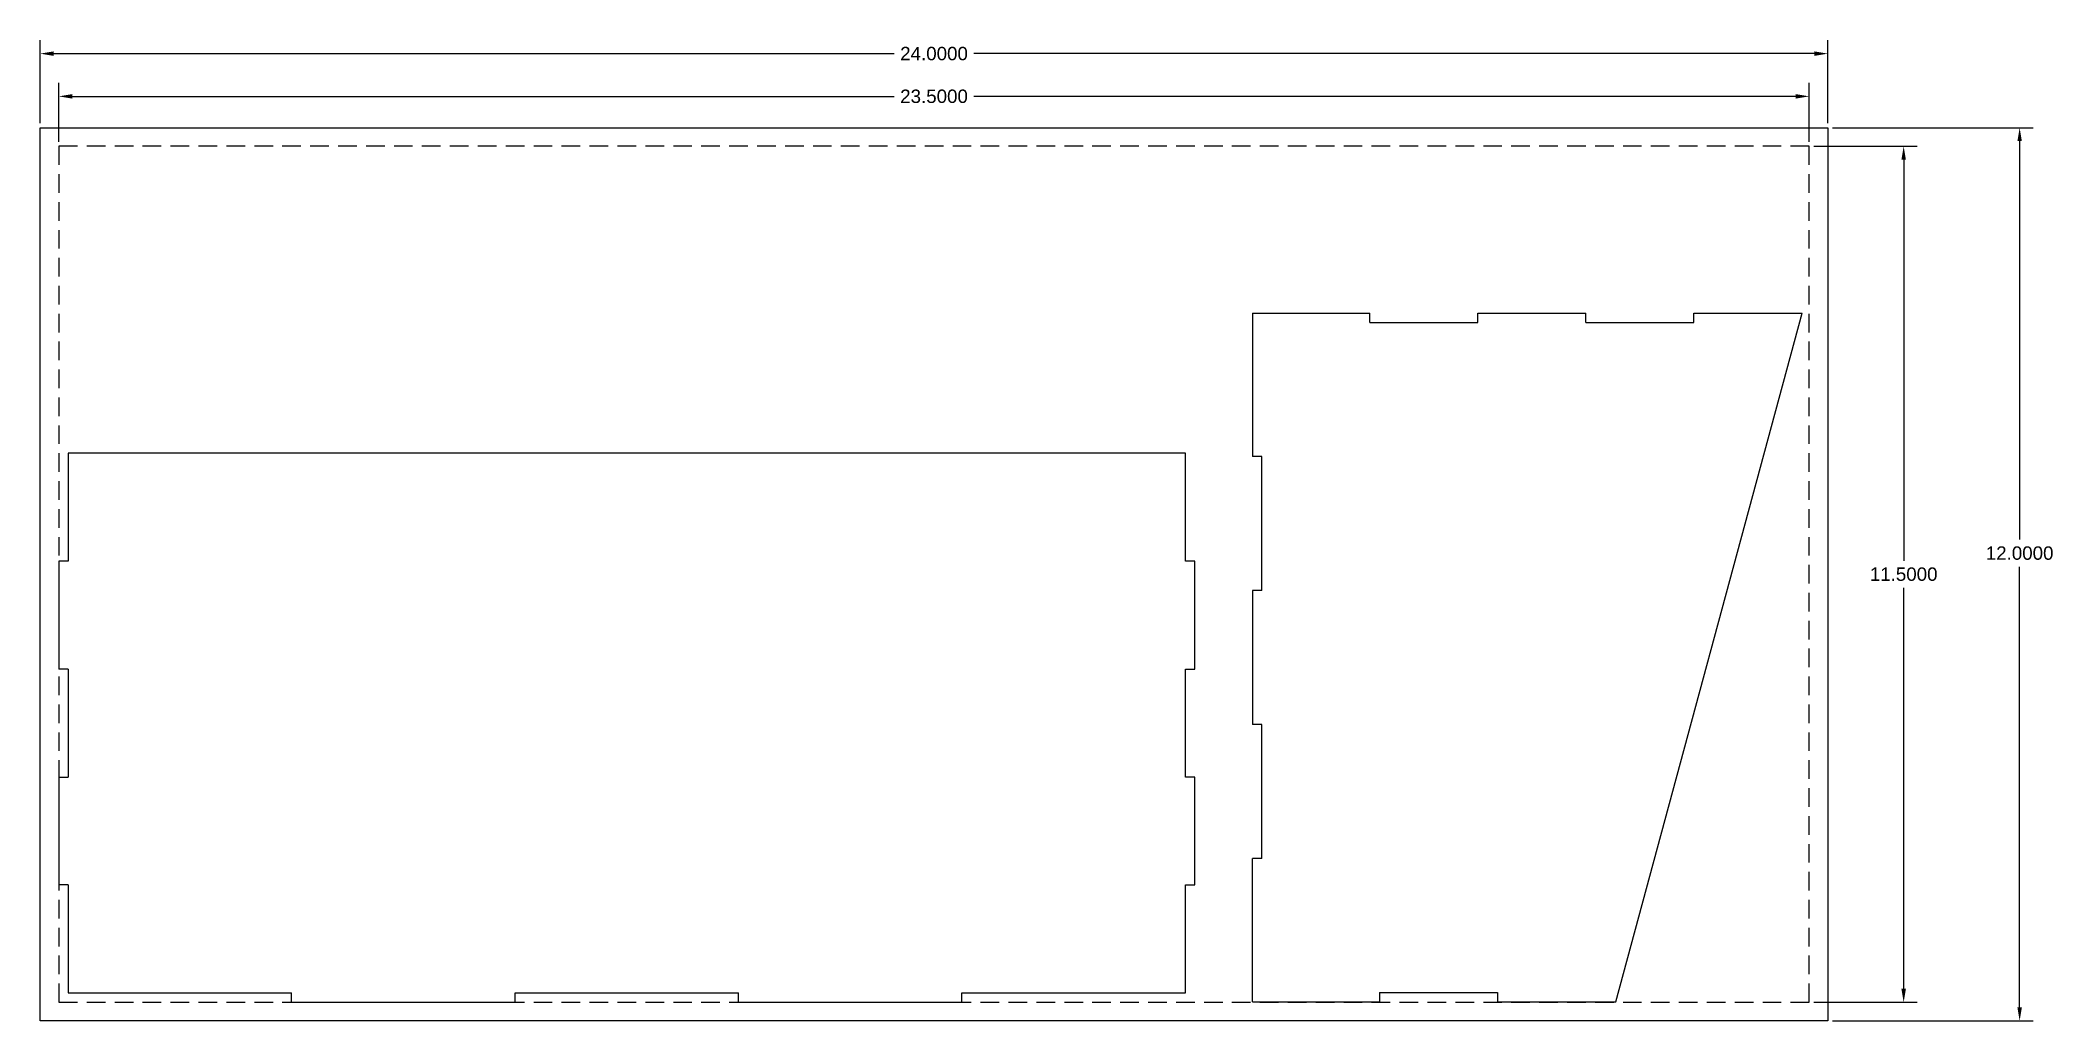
# Model space of a CAD drawing. Header units: inches. Extents: x 0 to 27, y 0 to 13.2.
import ezdxf

# ---------------------------------------------------------------- set-up
doc = ezdxf.new("R2010")
doc.units = ezdxf.units.IN
doc.header["$MEASUREMENT"] = 0
doc.linetypes.add('DASHED2', pattern=[0.375, 0.25, -0.125])
doc.layers.add('Cut Layer', color=1, linetype='Continuous')
doc.layers.add('Do not Use', color=4, linetype='Continuous', plot=False)
doc.styles.get("Standard").update_dxf_attribs({"font": 'arial.ttf'})
doc.dimstyles.get("Standard").update_dxf_attribs({"dimtxt": 0.18, "dimasz": 0.18, "dimexe": 0.18, "dimexo": 0.0625, "dimgap": 0.09, "dimtad": 0, "dimtih": 1, "dimtoh": 1, "dimdec": 4, "dimzin": 0, "dimdsep": 46, "dimtxsty": 'Standard', "dimcen": 0.09, "dimadec": 0, "dimazin": 0, "dimtfac": 1, "dimtdec": 4, "dimtofl": 0, "dimtmove": 0, "dimatfit": 3, "dimfxl": 1, "dimtolj": 1, "dimtzin": 0, "dimarcsym": 0})

# ---------------------------------------------------------------- blocks, each defined once
blk = doc.blocks.new('*D0')
at = {"layer": 'Defpoints', "color": 0, "transparency": 16777216}
for p in [(24, 12.995), (0, 12), (24, 12)]:
    blk.add_point(p, dxfattribs=at)
at = {"layer": 'Do not Use', "color": 0, "lineweight": -2, "transparency": 16777216}
for p, q in [((0, 12.062), (0, 13.175)), ((0.18, 12.995), (11.465, 12.995)), ((23.82, 12.995), (12.535, 12.995)), ((24, 12.062), (24, 13.175))]:
    blk.add_line(p, q, dxfattribs=at)
at = {"layer": 'Do not Use', "color": 0, "transparency": 16777216}
for points in [[(0.18, 13.025), (0.18, 12.965), (0, 12.995)], [(23.82, 13.025), (23.82, 12.965), (24, 12.995)]]:
    blk.add_solid(points, dxfattribs=at)
at = {"layer": 'Do not Use', "color": 0, "transparency": 16777216, "insert": (12, 12.995), "char_height": 0.18, "attachment_point": 5}
blk.add_mtext('\\A1;24.0000', dxfattribs=at)
blk = doc.blocks.new('*D1')
at = {"layer": 'Defpoints', "color": 0, "transparency": 16777216}
for p in [(24, 12), (24, 0), (26.575, 0)]:
    blk.add_point(p, dxfattribs=at)
at = {"layer": 'Do not Use', "color": 0, "lineweight": -2, "transparency": 16777216}
for p, q in [((24.063, 12), (26.755, 12)), ((26.575, 11.82), (26.575, 6.465)), ((26.575, 0.18), (26.575, 6.101)), ((24.063, 0), (26.755, 0))]:
    blk.add_line(p, q, dxfattribs=at)
at = {"layer": 'Do not Use', "color": 0, "transparency": 16777216}
for points in [[(26.545, 11.82), (26.605, 11.82), (26.575, 12)], [(26.545, 0.18), (26.605, 0.18), (26.575, 0)]]:
    blk.add_solid(points, dxfattribs=at)
at = {"layer": 'Do not Use', "color": 0, "transparency": 16777216, "insert": (26.575, 6.283), "char_height": 0.18, "attachment_point": 5}
blk.add_mtext('\\A1;12.0000', dxfattribs=at)
blk = doc.blocks.new('*D2')
at = {"layer": 'Defpoints', "color": 0, "transparency": 16777216}
for p in [(0.25, 12.421), (0.25, 11.75), (23.75, 11.75)]:
    blk.add_point(p, dxfattribs=at)
at = {"layer": 'Do not Use', "color": 0, "lineweight": -2, "transparency": 16777216}
for p, q in [((0.25, 11.812), (0.25, 12.601)), ((23.75, 11.812), (23.75, 12.601)), ((0.43, 12.421), (11.465, 12.421)), ((23.57, 12.421), (12.535, 12.421))]:
    blk.add_line(p, q, dxfattribs=at)
at = {"layer": 'Do not Use', "color": 0, "transparency": 16777216}
for points in [[(0.43, 12.451), (0.43, 12.391), (0.25, 12.421)], [(23.57, 12.451), (23.57, 12.391), (23.75, 12.421)]]:
    blk.add_solid(points, dxfattribs=at)
at = {"layer": 'Do not Use', "color": 0, "transparency": 16777216, "insert": (12, 12.421), "char_height": 0.18, "attachment_point": 5}
blk.add_mtext('\\A1;23.5000', dxfattribs=at)
blk = doc.blocks.new('*D3')
at = {"layer": 'Defpoints', "color": 0, "transparency": 16777216}
for p in [(23.75, 11.75), (25.018, 11.75), (23.75, 0.25)]:
    blk.add_point(p, dxfattribs=at)
at = {"layer": 'Do not Use', "color": 0, "lineweight": -2, "transparency": 16777216}
for p, q in [((23.813, 11.75), (25.198, 11.75)), ((25.018, 11.57), (25.018, 6.182)), ((25.018, 0.43), (25.018, 5.818)), ((23.813, 0.25), (25.198, 0.25))]:
    blk.add_line(p, q, dxfattribs=at)
at = {"layer": 'Do not Use', "color": 0, "transparency": 16777216}
for points in [[(24.988, 11.57), (25.048, 11.57), (25.018, 11.75)], [(24.988, 0.43), (25.048, 0.43), (25.018, 0.25)]]:
    blk.add_solid(points, dxfattribs=at)
at = {"layer": 'Do not Use', "color": 0, "transparency": 16777216, "insert": (25.018, 6), "char_height": 0.18, "attachment_point": 5}
blk.add_mtext('\\A1;11.5000', dxfattribs=at)

msp = doc.modelspace()

# ---------------------------------------------------------------- linework, layer by layer
at = {"layer": 'Cut Layer'}
for p, q in [((16.27562, 9.50603), (17.85062, 9.50603)), ((16.27562, 9.50603), (16.27562, 9.38103)), ((17.85062, 9.38103), (17.85062, 9.50603)), ((19.30062, 9.50603), (20.75062, 9.50603)), ((19.30062, 9.38103), (19.30062, 9.50603)), ((20.75062, 9.38103), (20.75062, 9.50603)), ((21.15462, 0.25603), (23.65362, 9.50603)), ((22.20062, 9.50603), (23.65362, 9.50603)), ((22.20062, 9.38103), (22.20062, 9.50603)), ((16.27562, 9.38103), (16.27562, 7.58103)), ((17.85062, 9.38103), (19.30062, 9.38103)), ((20.75062, 9.38103), (22.20062, 9.38103)), ((15.375, 7.628), (0.375, 7.628)), ((16.40062, 7.58103), (16.27562, 7.58103)), ((16.40062, 5.78103), (16.40062, 7.58103)), ((0.25, 6.175), (0.25, 4.725)), ((0.375, 6.175), (0.25, 6.175)), ((15.5, 6.175), (15.375, 6.175)), ((15.5, 4.725), (15.5, 6.175)), ((15.5, 4.725), (15.5, 6.175)), ((16.40062, 5.78103), (16.27562, 5.78103)), ((16.27562, 5.78103), (16.27562, 3.98103)), ((0.375, 4.725), (0.25, 4.725)), ((15.375, 3.275), (15.375, 4.725)), ((15.375, 4.725), (15.5, 4.725)), ((16.40062, 3.98103), (16.27562, 3.98103)), ((16.40062, 2.18103), (16.40062, 3.98103)), ((0.25, 3.275), (0.25, 1.825)), ((0.25, 3.275), (0.375, 3.275)), ((15.5, 3.275), (15.375, 3.275)), ((15.5, 1.825), (15.5, 3.275)), ((15.5, 1.825), (15.5, 3.275)), ((16.27562, 0.25603), (16.27562, 2.18103)), ((16.40062, 2.18103), (16.27562, 2.18103)), ((0.375, 1.825), (0.25, 1.825)), ((15.375, 0.375), (15.375, 1.825)), ((15.375, 1.825), (15.5, 1.825)), ((3.375, 0.25), (3.375, 0.375)), ((6.375, 0.25), (6.375, 0.375)), ((9.375, 0.25), (9.375, 0.375)), ((12.375, 0.25), (12.375, 0.375)), ((12.375, 0.375), (15.375, 0.375)), ((16.27562, 0.25603), (16.27562, 0.38103)), ((17.98122, 0.38103), (19.56455, 0.38103)), ((17.98122, 0.38103), (17.98122, 0.25603)), ((17.98122, 0.38103), (19.56455, 0.38103)), ((19.56455, 0.38103), (19.56455, 0.25603)), ((3.375, 0.25), (6.375, 0.25)), ((9.375, 0.25), (12.375, 0.25)), ((16.27562, 0.25603), (17.98122, 0.25603)), ((19.56455, 0.25603), (21.15462, 0.25603))]:
    msp.add_line(p, q, dxfattribs=at)
for points in [[(15.375, 6.175), (15.375, 7.628), (0.375, 7.628), (0.375, 6.175)], [(0.375, 4.725), (0.375, 3.275)], [(15.375, 3.275), (15.375, 4.725)], [(0.375, 1.825), (0.375, 0.375), (3.375, 0.375)], [(15.375, 0.375), (15.375, 1.825)], [(6.375, 0.375), (9.375, 0.375)]]:
    msp.add_lwpolyline(points, dxfattribs=at)
at = {"layer": 'Do not Use'}
for p, q in [((0, 0), (0, 12)), ((0, 12), (24, 12)), ((24, 12), (24, 0)), ((24, 0), (0, 0))]:
    msp.add_line(p, q, dxfattribs=at)
at = {"layer": 'Do not Use', "linetype": 'DASHED2'}
msp.add_lwpolyline([(0.25, 0.25), (23.75, 0.25), (23.75, 11.75), (0.25, 11.75)], close=True, dxfattribs=at)

# ---------------------------------------------------------------- dimensions: what is measured, and where the dimension line sits
at = {"layer": 'Do not Use'}
for base, p1, p2, picture, middle in [((24, 12.99539), (0, 12), (24, 12), '*D0', (12, 12.99539)), ((0.25, 12.42105), (23.75, 11.75), (0.25, 11.75), '*D2', (12, 12.42105))]:
    dim = msp.add_linear_dim(base=base, p1=p1, p2=p2, dimstyle='Standard', dxfattribs=at)
    dim.commit()
    dim.dimension.update_dxf_attribs({"geometry": picture, "text_midpoint": middle})
dim = msp.add_linear_dim(base=(26.57496, 0), p1=(24, 12), p2=(24, 0), angle=90, dimstyle='Standard', dxfattribs=at)
dim.commit()
dim.dimension.update_dxf_attribs({"geometry": '*D1', "text_midpoint": (26.57496, 6.28323), "dimtype": 160})
dim = msp.add_linear_dim(base=(25.01842, 11.75), p1=(23.75, 0.25), p2=(23.75, 11.75), angle=90, dimstyle='Standard', dxfattribs=at)
dim.commit()
dim.dimension.update_dxf_attribs({"geometry": '*D3', "text_midpoint": (25.01842, 6)})

doc.saveas('drawing.dxf')
